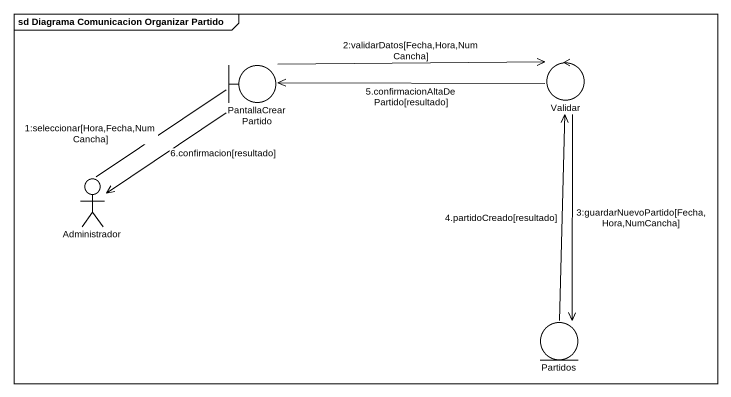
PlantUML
@startuml
mainframe sd Diagrama Comunicacion Organizar Partido
boundary PantallaCrearPartido
control Validar
actor Administrador
entity Partidos
PantallaCrearPartido -right-> Validar : 2:validarDatos[Fecha,Hora,NumCancha]
PantallaCrearPartido --> Administrador : 6.confirmacion[resultado]
Validar -left-> PantallaCrearPartido : 5.confirmacionAltaDePartido[resultado]
Validar --> Partidos : 3:guardarNuevoPartido[Fecha,Hora,NumCancha]
Administrador -up- PantallaCrearPartido : 1:seleccionar[Hora,Fecha,NumCancha]
Partidos -up-> Validar : 4.partidoCreado[resultado]
@enduml
